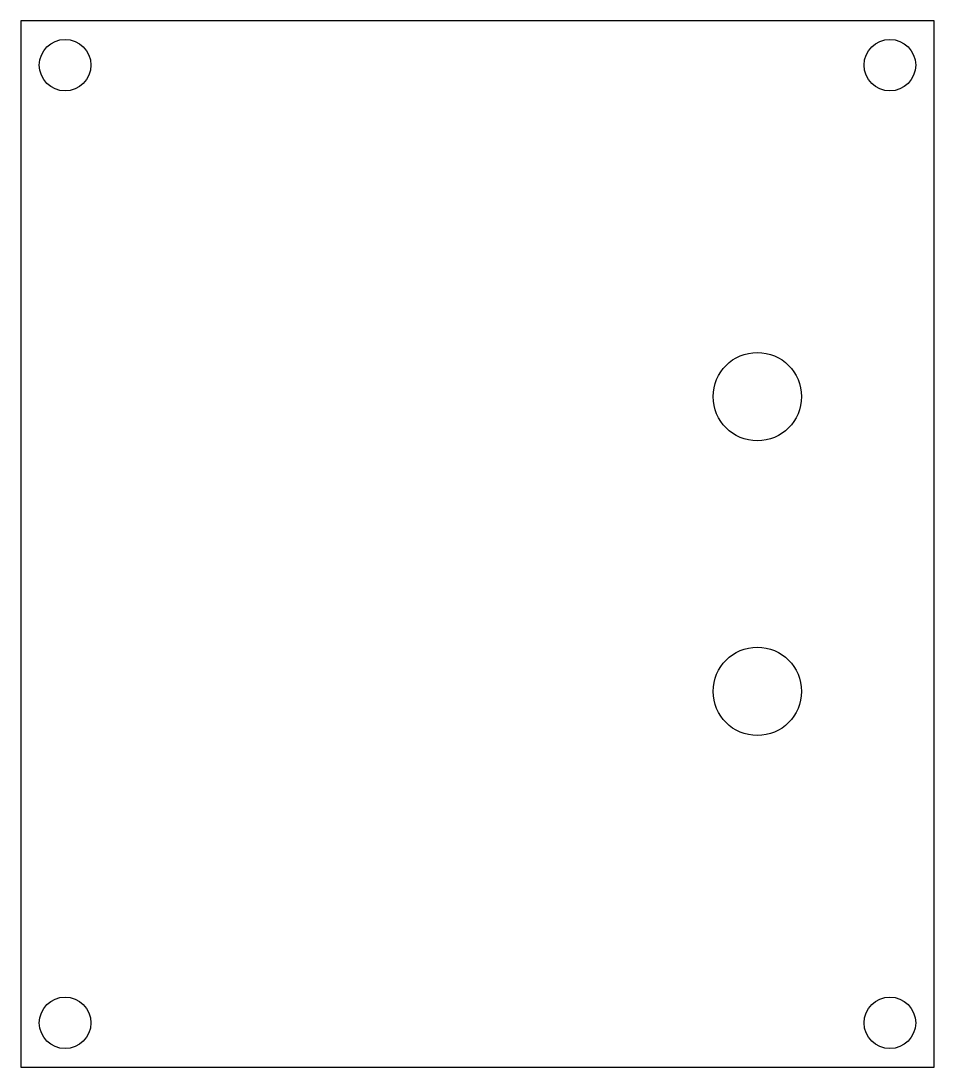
# Model space of a CAD drawing. Header units: millimetres. Extents: x -31 to 31, y -35.5 to 35.5.
import ezdxf

# ---------------------------------------------------------------- set-up
doc = ezdxf.new("R2010")
doc.units = ezdxf.units.MM

msp = doc.modelspace()

# ---------------------------------------------------------------- linework, layer by layer
msp.add_lwpolyline([(-31, -35.5), (31, -35.5), (31, 35.5), (-31, 35.5)], close=True)
for centre, radius in [((-28, 32.5), 1.75), ((28, 32.5), 1.75), ((19, 10), 3), ((19, -10), 3), ((-28, -32.5), 1.75), ((28, -32.5), 1.75)]:
    msp.add_circle(centre, radius)

doc.saveas('drawing.dxf')
